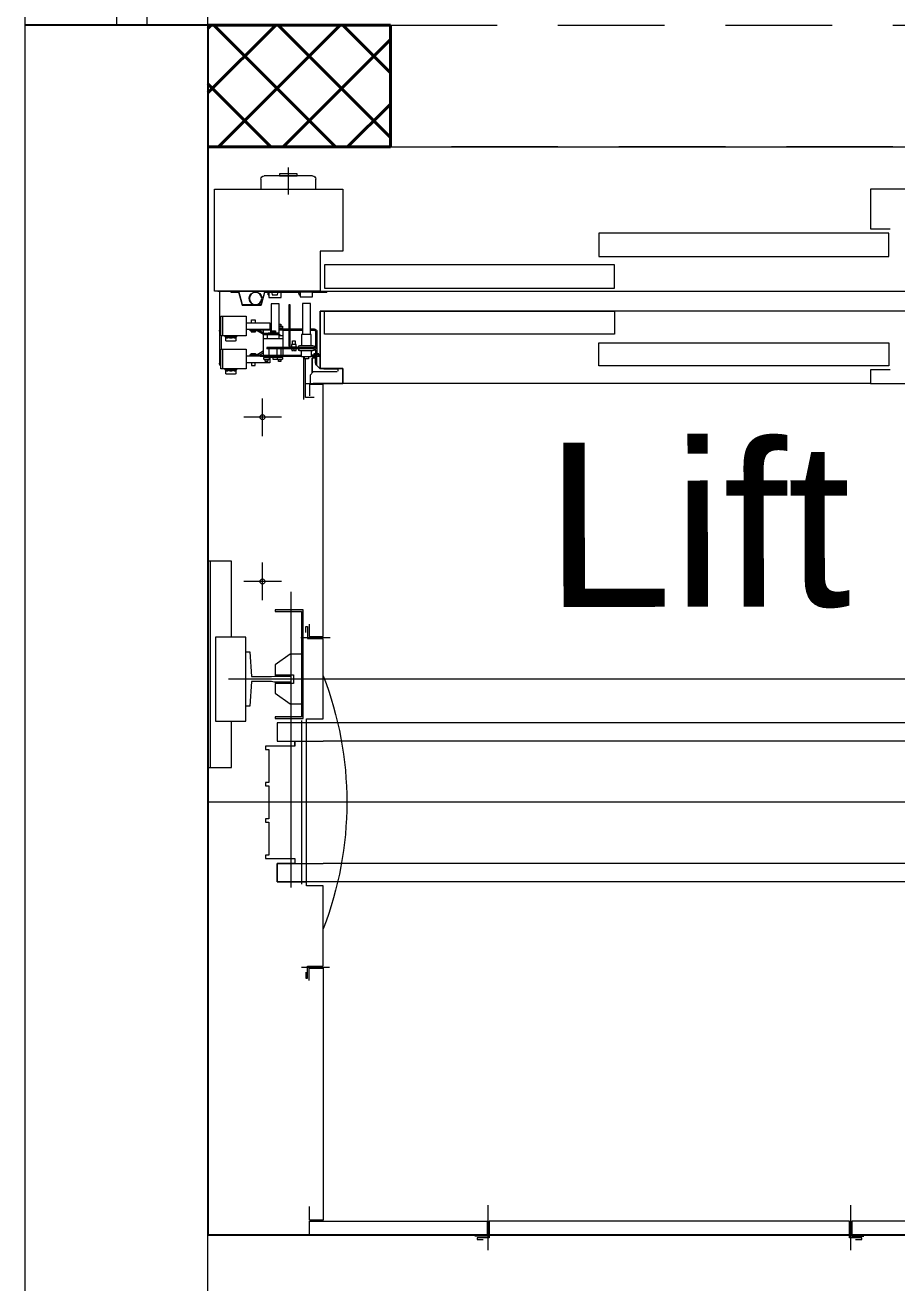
# Model space of a CAD drawing. Header units: metres. Extents: x -322116 to -321123, y -26723 to -26468.
# Drawn here: x -321395.512 to -321394.08, y -26551.824 to -26549.758 of the extents above; entities that cross this region are included whole.
import ezdxf

# ---------------------------------------------------------------- set-up
doc = ezdxf.new("R2010")
doc.units = ezdxf.units.M
doc.header["$LTSCALE"] = 7
doc.header["$MEASUREMENT"] = 0
doc.linetypes.add('1363-TXX-A-XXX-Plots layouts-R02$0$HIDDEN', pattern=[0.375, 0.25, -0.125])
doc.linetypes.add('Hidden', pattern=[9.525, 6.35, -3.175])
doc.layers.add('22-1-14-ROAD P2PFGC', color=5, linetype='Continuous')
for name, color, linetype, lineweight in [('A-ANNO-TXT3', 6, 'Continuous', 30), ('A-CONV-EVTR', 2, 'Continuous', 18), ('A-FLOR-HIDN', 9, 'Hidden', 13), ('A-PATT', 8, 'Continuous', 5), ('A-WALL-BLWO', 7, 'Continuous', 40), ('L-Structure', 5, 'Continuous', 15), ('XREF-W09-A-ELEV04$0$A--SECT-TILE', 32, 'Continuous', 5)]:
    doc.layers.add(name, color=color, linetype=linetype, lineweight=lineweight)
doc.styles.get("Standard").update_dxf_attribs({"font": 'romans.shx', "height": 0.5})

# ---------------------------------------------------------------- blocks, each defined once
blk = doc.blocks.new('1 elev')
at = {"layer": 'A-PATT', "extrusion": (2.36417e-21, 1.06473e-05, 1)}
blk.add_hatch(color=256, dxfattribs=at).paths.add_polyline_path([(-321709.4192, -26488.6632), (-321709.4652, -26488.6632), (-321709.4652, -26488.4845), (-321709.4192, -26488.4845), (-321709.4192, -26488.4872), (-321709.4625, -26488.4872), (-321709.4625, -26488.6605), (-321709.4192, -26488.6605)], flags=0)
at = {"layer": 'A-CONV-EVTR', "extrusion": (2.36417e-21, 1.06473e-05, 1)}
for p, q in [((-321709.4805, -26487.772, 0), (-321709.4014, -26487.772, 0)), ((-321709.4556, -26487.772, 0), (-321709.4556, -26487.7688, 0)), ((-321709.4556, -26487.7688, 0), (-321709.4263, -26487.7688, 0)), ((-321709.4263, -26487.772, 0), (-321709.4556, -26487.772, 0)), ((-321709.441, -26487.8026, 0), (-321709.441, -26487.7583, 0)), ((-321709.4263, -26487.7688, 0), (-321709.4263, -26487.772, 0)), ((-321710.9329, -26487.7937, 0), (-321710.3969, -26487.7937, 0)), ((-321710.3969, -26487.7937, 0), (-321710.3969, -26487.8587, 0)), ((-321709.3195, -26487.7937, 0), (-321709.5307, -26487.7937, 0)), ((-321709.5307, -26487.7937, 0), (-321709.5307, -26487.8955, 0)), ((-321709.4859, -26487.7937, 0), (-321709.4859, -26487.7774, 0)), ((-321709.396, -26487.7937, 0), (-321709.4859, -26487.7937, 0)), ((-321709.396, -26487.7774, 0), (-321709.396, -26487.7937, 0)), ((-321709.3195, -26487.9615, 0), (-321709.3195, -26487.7937, 0)), ((-321710.3969, -26487.8587, 0), (-321710.4294, -26487.8587, 0)), ((-321710.4269, -26487.9041, 0), (-321710.4269, -26487.8662, 0)), ((-321710.4269, -26487.8662, 0), (-321709.9508, -26487.8662, 0)), ((-321709.9508, -26487.8662, 0), (-321709.9508, -26487.9041, 0)), ((-321709.5307, -26487.8955, 0), (-321709.4933, -26487.8955, 0)), ((-321709.4933, -26487.8955, 0), (-321709.4933, -26487.9615, 0)), ((-321709.9508, -26487.9041, 0), (-321710.4269, -26487.9041, 0)), ((-321709.9765, -26487.9561, 0), (-321709.9765, -26487.9182, 0)), ((-321709.9765, -26487.9182, 0), (-321709.5004, -26487.9182, 0)), ((-321709.5004, -26487.9182, 0), (-321709.5004, -26487.9561, 0)), ((-321709.5004, -26487.9561, 0), (-321709.9765, -26487.9561, 0)), ((-321709.325, -26487.9615, 0), (-321710.9329, -26487.9615, 0)), ((-321709.5044, -26487.9621, 0), (-321709.5044, -26487.9628, 0)), ((-321709.4026, -26487.9621, 0), (-321709.5044, -26487.9621, 0)), ((-321709.4809, -26487.9628, 0), (-321709.5044, -26487.9628, 0)), ((-321709.4939, -26487.9615, 0), (-321709.3574, -26487.9615, 0)), ((-321709.4933, -26487.9615, 0), (-321709.3195, -26487.9615, 0)), ((-321709.4809, -26487.9707, 0), (-321709.4809, -26487.9621, 0)), ((-321709.4603, -26487.9707, 0), (-321709.4809, -26487.9707, 0)), ((-321709.4603, -26487.9621, 0), (-321709.4603, -26487.9707, 0)), ((-321709.4024, -26487.9628, 0), (-321709.4603, -26487.9628, 0)), ((-321709.4586, -26487.9672, 0), (-321709.4603, -26487.9672, 0)), ((-321709.4578, -26487.9641, 0), (-321709.4586, -26487.9672, 0)), ((-321709.4578, -26487.9641, 0), (-321709.4571, -26487.9628, 0)), ((-321709.4294, -26487.9715, 0), (-321709.4294, -26487.9628, 0)), ((-321709.4089, -26487.9715, 0), (-321709.4294, -26487.9715, 0)), ((-321709.4239, -26487.9641, 0), (-321709.4246, -26487.9628, 0)), ((-321709.4231, -26487.9672, 0), (-321709.4239, -26487.9641, 0)), ((-321709.4146, -26487.9672, 0), (-321709.4231, -26487.9672, 0)), ((-321709.4138, -26487.9641, 0), (-321709.4146, -26487.9672, 0)), ((-321709.4138, -26487.9641, 0), (-321709.4131, -26487.9628, 0)), ((-321709.4089, -26487.9628, 0), (-321709.4089, -26487.9715, 0)), ((-321709.4076, -26487.9641, 0), (-321709.4089, -26487.9641, 0)), ((-321709.4076, -26487.9672, 0), (-321709.4089, -26487.9672, 0)), ((-321709.4076, -26487.9672, 0), (-321709.4076, -26487.9641, 0)), ((-321709.3966, -26487.9843, 0), (-321709.4026, -26487.9621, 0)), ((-321709.4022, -26487.9615, 0), (-321709.3962, -26487.9837, 0)), ((-321709.3977, -26487.9719, 0), (-321709.3972, -26487.972, 0)), ((-321709.3977, -26487.9749, 0), (-321709.3972, -26487.9749, 0)), ((-321709.3656, -26487.9837, 0), (-321709.3597, -26487.9615, 0)), ((-321709.3593, -26487.9621, 0), (-321709.3652, -26487.9843, 0)), ((-321709.3597, -26487.9637, 0), (-321709.3603, -26487.9637, 0)), ((-321709.3463, -26487.9628, 0), (-321709.3595, -26487.9628, 0)), ((-321709.3463, -26487.9621, 0), (-321709.3593, -26487.9621, 0)), ((-321709.333, -26487.9615, 0), (-321709.3574, -26487.9615, 0)), ((-321709.3463, -26487.9615, 0), (-321709.3463, -26487.9628, 0)), ((-321709.3277, -26487.9615, 0), (-321709.3277, -26488.0795, 0)), ((-321710.8571, -26487.994, 0), (-321709.4933, -26487.994, 0)), ((-321709.9765, -26487.994, 0), (-321709.9765, -26488.0319, 0)), ((-321709.5004, -26487.994, 0), (-321709.9765, -26487.994, 0)), ((-321709.4933, -26487.994, 0), (-321709.5068, -26487.994, 0)), ((-321709.4933, -26487.994, 0), (-321709.5068, -26487.994, 0)), ((-321709.5004, -26488.0319, 0), (-321709.5004, -26487.994, 0)), ((-321709.4933, -26487.994, 0), (-321709.4933, -26488.0882, 0)), ((-321709.4933, -26488.0882, 0), (-321709.4933, -26487.994, 0)), ((-321709.4933, -26488.0882, 0), (-321709.4933, -26487.994, 0)), ((-321709.4771, -26487.9816, 0), (-321709.4641, -26487.9816, 0)), ((-321709.4771, -26488.0324, 0), (-321709.4771, -26487.9816, 0)), ((-321709.4641, -26487.9816, 0), (-321709.4641, -26488.0324, 0)), ((-321709.4435, -26487.9832, 0), (-321709.4435, -26488.0514, 0)), ((-321709.4424, -26487.9832, 0), (-321709.4435, -26487.9832, 0)), ((-321709.4424, -26487.9886, 0), (-321709.4435, -26487.9886, 0)), ((-321709.4424, -26488.0514, 0), (-321709.4424, -26487.9832, 0)), ((-321709.4257, -26487.9823, 0), (-321709.4127, -26487.9823, 0)), ((-321709.4257, -26488.0395, 0), (-321709.4257, -26487.9823, 0)), ((-321709.4127, -26487.9823, 0), (-321709.4127, -26488.0265, 0)), ((-321709.3652, -26487.9843, 0), (-321709.3966, -26487.9843, 0)), ((-321709.3962, -26487.9837, 0), (-321709.3656, -26487.9837, 0)), ((-321709.4305, -26488.0187, 0), (-321709.4311, -26488.019, 0)), ((-321709.4311, -26488.019, 0), (-321709.4311, -26488.0218, 0)), ((-321709.4311, -26488.0218, 0), (-321709.4305, -26488.0222, 0)), ((-321709.4311, -26488.0222, 0), (-321709.4257, -26488.0222, 0)), ((-321709.4311, -26488.0232, 0), (-321709.4311, -26488.0222, 0)), ((-321709.4257, -26488.0187, 0), (-321709.4305, -26488.0187, 0)), ((-321709.4285, -26488.0154, 0), (-321709.4289, -26488.0159, 0)), ((-321709.4289, -26488.0159, 0), (-321709.4289, -26488.0187, 0)), ((-321709.4257, -26488.0159, 0), (-321709.4289, -26488.0159, 0)), ((-321709.4257, -26488.0154, 0), (-321709.4285, -26488.0154, 0)), ((-321709.4105, -26488.0132, 0), (-321709.4105, -26488.0241, 0)), ((-321709.3717, -26488.0132, 0), (-321709.4105, -26488.0132, 0)), ((-321709.3867, -26488.0086, 0), (-321709.3867, -26488.0132, 0)), ((-321709.3802, -26488.0086, 0), (-321709.3867, -26488.0086, 0)), ((-321709.3802, -26488.0132, 0), (-321709.3802, -26488.0086, 0)), ((-321709.3717, -26488.0021, 0), (-321709.3717, -26488.0346, 0)), ((-321709.3301, -26488.0021, 0), (-321709.3717, -26488.0021, 0)), ((-321709.3327, -26488.0021, 0), (-321709.3327, -26488.0346, 0)), ((-321709.3301, -26488.0346, 0), (-321709.3301, -26488.0021, 0)), ((-321709.9765, -26488.0319, 0), (-321709.5004, -26488.0319, 0)), ((-321709.4879, -26488.0276, 0), (-321709.4879, -26488.0644, 0)), ((-321709.4858, -26488.0276, 0), (-321709.4858, -26488.0541, 0)), ((-321709.4771, -26488.0232, 0), (-321709.4836, -26488.0232, 0)), ((-321709.4771, -26488.0254, 0), (-321709.4836, -26488.0254, 0)), ((-321709.4787, -26488.0324, 0), (-321709.4625, -26488.0324, 0)), ((-321709.4787, -26488.0503, 0), (-321709.4787, -26488.0324, 0)), ((-321709.4435, -26488.0232, 0), (-321709.4641, -26488.0232, 0)), ((-321709.4435, -26488.0254, 0), (-321709.4641, -26488.0254, 0)), ((-321709.4625, -26488.0324, 0), (-321709.4625, -26488.0503, 0)), ((-321709.4522, -26488.0427, 0), (-321709.4522, -26488.049, 0)), ((-321709.4479, -26488.0427, 0), (-321709.4522, -26488.0427, 0)), ((-321709.4479, -26488.049, 0), (-321709.4479, -26488.0427, 0)), ((-321709.4257, -26488.0232, 0), (-321709.4424, -26488.0232, 0)), ((-321709.4322, -26488.0254, 0), (-321709.4424, -26488.0254, 0)), ((-321709.4322, -26488.0254, 0), (-321709.4257, -26488.0254, 0)), ((-321709.4322, -26488.0536, 0), (-321709.4322, -26488.0254, 0)), ((-321709.4257, -26488.0341, 0), (-321709.4322, -26488.0341, 0)), ((-321709.4322, -26488.0395, 0), (-321709.3997, -26488.0395, 0)), ((-321709.4273, -26488.0332, 0), (-321709.4257, -26488.0332, 0)), ((-321709.4273, -26488.0341, 0), (-321709.4273, -26488.0332, 0)), ((-321709.4257, -26488.033, 0), (-321709.4025, -26488.033, 0)), ((-321709.4245, -26488.0308, 0), (-321709.4025, -26488.0308, 0)), ((-321709.4245, -26488.033, 0), (-321709.4245, -26488.0308, 0)), ((-321709.424, -26488.0295, 0), (-321709.424, -26488.0308, 0)), ((-321709.4078, -26488.0295, 0), (-321709.424, -26488.0295, 0)), ((-321709.4197, -26488.0265, 0), (-321709.4197, -26488.0294, 0)), ((-321709.4121, -26488.0265, 0), (-321709.4197, -26488.0265, 0)), ((-321709.4197, -26488.0294, 0), (-321709.4121, -26488.0294, 0)), ((-321709.4148, -26488.0308, 0), (-321709.4148, -26488.033, 0)), ((-321709.4105, -26488.0232, 0), (-321709.4127, -26488.0232, 0)), ((-321709.4127, -26488.0254, 0), (-321709.3997, -26488.0254, 0)), ((-321709.4121, -26488.0294, 0), (-321709.4121, -26488.0265, 0)), ((-321709.4105, -26488.0241, 0), (-321709.3717, -26488.0241, 0)), ((-321709.4092, -26488.033, 0), (-321709.4092, -26488.0308, 0)), ((-321709.4078, -26488.0308, 0), (-321709.4078, -26488.0295, 0)), ((-321709.4062, -26488.033, 0), (-321709.4062, -26488.0395, 0)), ((-321709.3921, -26488.0249, 0), (-321709.4014, -26488.0305, 0)), ((-321709.4003, -26488.0324, 0), (-321709.391, -26488.0268, 0)), ((-321709.3997, -26488.0254, 0), (-321709.3997, -26488.0295, 0)), ((-321709.3997, -26488.0254, 0), (-321709.3948, -26488.0254, 0)), ((-321709.3997, -26488.032, 0), (-321709.3997, -26488.0666, 0)), ((-321709.398, -26488.0254, 0), (-321709.398, -26488.0241, 0)), ((-321709.3948, -26488.0254, 0), (-321709.3948, -26488.0241, 0)), ((-321709.378, -26488.0243, 0), (-321709.3899, -26488.0243, 0)), ((-321709.3899, -26488.0265, 0), (-321709.378, -26488.0265, 0)), ((-321709.3869, -26488.0281, 0), (-321709.3869, -26488.0265, 0)), ((-321709.3799, -26488.0281, 0), (-321709.3869, -26488.0281, 0)), ((-321709.3867, -26488.0241, 0), (-321709.3867, -26488.0243, 0)), ((-321709.3802, -26488.0241, 0), (-321709.3802, -26488.0243, 0)), ((-321709.3799, -26488.0265, 0), (-321709.3799, -26488.0281, 0)), ((-321709.378, -26488.0265, 0), (-321709.378, -26488.0243, 0)), ((-321709.3717, -26488.0346, 0), (-321709.3301, -26488.0346, 0)), ((-321709.3564, -26488.0357, 0), (-321709.3564, -26488.0346, 0)), ((-321709.3369, -26488.0357, 0), (-321709.3564, -26488.0357, 0)), ((-321709.3564, -26488.0357, 0), (-321709.3547, -26488.0373, 0)), ((-321709.3547, -26488.0373, 0), (-321709.3547, -26488.0426, 0)), ((-321709.3547, -26488.0426, 0), (-321709.3537, -26488.0433, 0)), ((-321709.3396, -26488.0433, 0), (-321709.3385, -26488.0426, 0)), ((-321709.3385, -26488.0373, 0), (-321709.3369, -26488.0357, 0)), ((-321709.3385, -26488.0426, 0), (-321709.3385, -26488.0373, 0)), ((-321709.3369, -26488.0346, 0), (-321709.3369, -26488.0357, 0)), ((-321709.3304, -26488.0346, 0), (-321709.3304, -26488.0563, 0)), ((-321710.4269, -26488.046, 0), (-321710.4269, -26488.0839, 0)), ((-321709.9508, -26488.046, 0), (-321710.4269, -26488.046, 0)), ((-321709.9508, -26488.0839, 0), (-321709.9508, -26488.046, 0)), ((-321709.4858, -26488.0579, 0), (-321709.4858, -26488.0644, 0)), ((-321709.4836, -26488.0536, 0), (-321709.4056, -26488.0536, 0)), ((-321709.4836, -26488.0557, 0), (-321709.4056, -26488.0557, 0)), ((-321709.4814, -26488.0503, 0), (-321709.4831, -26488.0508, 0)), ((-321709.48, -26488.0503, 0), (-321709.4831, -26488.0508, 0)), ((-321709.4831, -26488.0508, 0), (-321709.4831, -26488.0531, 0)), ((-321709.4831, -26488.0531, 0), (-321709.4814, -26488.0536, 0)), ((-321709.4814, -26488.0557, 0), (-321709.4831, -26488.0562, 0)), ((-321709.4831, -26488.0562, 0), (-321709.4831, -26488.0585, 0)), ((-321709.4831, -26488.0585, 0), (-321709.4814, -26488.059, 0)), ((-321709.4598, -26488.0503, 0), (-321709.4814, -26488.0503, 0)), ((-321709.4814, -26488.059, 0), (-321709.4598, -26488.059, 0)), ((-321709.4787, -26488.059, 0), (-321709.4787, -26488.0693, 0)), ((-321709.4625, -26488.0693, 0), (-321709.4625, -26488.059, 0)), ((-321709.4581, -26488.0508, 0), (-321709.4598, -26488.0503, 0)), ((-321709.4598, -26488.0536, 0), (-321709.4581, -26488.0531, 0)), ((-321709.4581, -26488.0562, 0), (-321709.4598, -26488.0557, 0)), ((-321709.4598, -26488.059, 0), (-321709.4581, -26488.0585, 0)), ((-321709.4581, -26488.0531, 0), (-321709.4581, -26488.0508, 0)), ((-321709.4581, -26488.0585, 0), (-321709.4581, -26488.0562, 0)), ((-321709.4554, -26488.0525, 0), (-321709.4554, -26488.0536, 0)), ((-321709.4446, -26488.0525, 0), (-321709.4554, -26488.0525, 0)), ((-321709.4538, -26488.049, 0), (-321709.4462, -26488.049, 0)), ((-321709.4538, -26488.0525, 0), (-321709.4538, -26488.049, 0)), ((-321709.4536, -26488.0585, 0), (-321709.4538, -26488.0557, 0)), ((-321709.4507, -26488.0585, 0), (-321709.4536, -26488.0585, 0)), ((-321709.4507, -26488.0574, 0), (-321709.4507, -26488.0585, 0)), ((-321709.4494, -26488.0574, 0), (-321709.4507, -26488.0574, 0)), ((-321709.45, -26488.0525, 0), (-321709.45, -26488.0536, 0)), ((-321709.4494, -26488.0585, 0), (-321709.4494, -26488.0574, 0)), ((-321709.4465, -26488.0585, 0), (-321709.4494, -26488.0585, 0)), ((-321709.4462, -26488.0557, 0), (-321709.4465, -26488.0585, 0)), ((-321709.4462, -26488.049, 0), (-321709.4462, -26488.0525, 0)), ((-321709.4322, -26488.0666, 0), (-321709.4322, -26488.0557, 0)), ((-321709.4292, -26488.0666, 0), (-321709.4292, -26488.0557, 0)), ((-321709.4224, -26488.0666, 0), (-321709.4224, -26488.0557, 0)), ((-321709.411, -26488.0557, 0), (-321709.411, -26488.0536, 0)), ((-321709.4094, -26488.0666, 0), (-321709.4094, -26488.0557, 0)), ((-321709.4056, -26488.0536, 0), (-321709.4056, -26488.0557, 0)), ((-321709.3997, -26488.06, 0), (-321709.391, -26488.0652, 0)), ((-321709.3921, -26488.067, 0), (-321709.3997, -26488.0625, 0)), ((-321709.3717, -26488.0563, 0), (-321709.3717, -26488.0888, 0)), ((-321709.3301, -26488.0563, 0), (-321709.3717, -26488.0563, 0)), ((-321709.3537, -26488.0433, 0), (-321709.3396, -26488.0433, 0)), ((-321709.3327, -26488.0563, 0), (-321709.3327, -26488.0888, 0)), ((-321709.3301, -26488.0888, 0), (-321709.3301, -26488.0563, 0)), ((-321710.4269, -26488.0839, 0), (-321709.9508, -26488.0839, 0)), ((-321709.4881, -26488.0653, 0), (-321709.4938, -26488.0653, 0)), ((-321709.4933, -26488.0687, 0), (-321709.4787, -26488.0687, 0)), ((-321709.4887, -26488.066, 0), (-321709.4928, -26488.066, 0)), ((-321709.4874, -26488.0828, 0), (-321709.4928, -26488.0882, 0)), ((-321709.4908, -26488.0642, 0), (-321709.4883, -26488.0642, 0)), ((-321709.4883, -26488.0642, 0), (-321709.4879, -26488.0642, 0)), ((-321709.4879, -26488.0644, 0), (-321709.4881, -26488.0642, 0)), ((-321709.4874, -26488.0692, 0), (-321709.4874, -26488.0828, 0)), ((-321709.4874, -26488.0709, 0), (-321709.4809, -26488.0709, 0)), ((-321709.4853, -26488.0712, 0), (-321709.4874, -26488.0712, 0)), ((-321709.4874, -26488.0783, 0), (-321709.4848, -26488.0783, 0)), ((-321709.4851, -26488.0783, 0), (-321709.4874, -26488.0783, 0)), ((-321709.4854, -26488.0817, 0), (-321709.4874, -26488.0817, 0)), ((-321709.4863, -26488.0715, 0), (-321709.4809, -26488.0715, 0)), ((-321709.4787, -26488.066, 0), (-321709.4861, -26488.066, 0)), ((-321709.4858, -26488.0642, 0), (-321709.483, -26488.0642, 0)), ((-321709.4847, -26488.0648, 0), (-321709.4858, -26488.0648, 0)), ((-321709.4858, -26488.0651, 0), (-321709.4853, -26488.0653, 0)), ((-321709.4858, -26488.0653, 0), (-321709.4853, -26488.0653, 0)), ((-321709.4848, -26488.0783, 0), (-321709.4854, -26488.0817, 0)), ((-321709.4853, -26488.0653, 0), (-321709.4853, -26488.0659, 0)), ((-321709.4853, -26488.0659, 0), (-321709.4846, -26488.0659, 0)), ((-321709.4853, -26488.0709, 0), (-321709.4853, -26488.0712, 0)), ((-321709.4848, -26488.0715, 0), (-321709.4848, -26488.0783, 0)), ((-321709.4847, -26488.0642, 0), (-321709.4847, -26488.0648, 0)), ((-321709.4846, -26488.0659, 0), (-321709.4847, -26488.0642, 0)), ((-321709.483, -26488.0642, 0), (-321709.483, -26488.066, 0)), ((-321709.4828, -26488.0687, 0), (-321709.4819, -26488.0687, 0)), ((-321709.4803, -26488.072, 0), (-321709.4803, -26488.0953, 0)), ((-321709.4798, -26488.072, 0), (-321709.4798, -26488.0958, 0)), ((-321709.4787, -26488.0693, 0), (-321709.4625, -26488.0693, 0)), ((-321709.4738, -26488.0693, 0), (-321709.4738, -26488.0725, 0)), ((-321709.4738, -26488.0725, 0), (-321709.4673, -26488.0725, 0)), ((-321709.469, -26488.1304, 0), (-321709.469, -26488.0725, 0)), ((-321709.4673, -26488.0725, 0), (-321709.4673, -26488.0693, 0)), ((-321709.4663, -26488.1391, 0), (-321709.4663, -26488.0714, 0)), ((-321709.3948, -26488.0666, 0), (-321709.4625, -26488.0666, 0)), ((-321709.4625, -26488.0687, 0), (-321709.3948, -26488.0687, 0)), ((-321709.4311, -26488.0698, 0), (-321709.4311, -26488.0687, 0)), ((-321709.4305, -26488.0698, 0), (-321709.4311, -26488.0701, 0)), ((-321709.4224, -26488.0698, 0), (-321709.4311, -26488.0698, 0)), ((-321709.4311, -26488.0701, 0), (-321709.4311, -26488.0729, 0)), ((-321709.4311, -26488.0729, 0), (-321709.4305, -26488.0733, 0)), ((-321709.4305, -26488.0733, 0), (-321709.423, -26488.0733, 0)), ((-321709.4289, -26488.0733, 0), (-321709.4289, -26488.0761, 0)), ((-321709.4289, -26488.0761, 0), (-321709.4285, -26488.0765, 0)), ((-321709.4289, -26488.0761, 0), (-321709.4246, -26488.0761, 0)), ((-321709.4285, -26488.0765, 0), (-321709.425, -26488.0765, 0)), ((-321709.425, -26488.0765, 0), (-321709.4246, -26488.0761, 0)), ((-321709.4246, -26488.0761, 0), (-321709.4246, -26488.0733, 0)), ((-321709.423, -26488.0698, 0), (-321709.4224, -26488.07, 0)), ((-321709.423, -26488.0733, 0), (-321709.4224, -26488.0729, 0)), ((-321709.4226, -26488.07, 0), (-321709.411, -26488.07, 0)), ((-321709.4224, -26488.0687, 0), (-321709.4224, -26488.0698, 0)), ((-321709.4224, -26488.0701, 0), (-321709.4224, -26488.073, 0)), ((-321709.4224, -26488.073, 0), (-321709.4224, -26488.0733, 0)), ((-321709.4224, -26488.0733, 0), (-321709.4159, -26488.0733, 0)), ((-321709.4159, -26488.0733, 0), (-321709.4159, -26488.07, 0)), ((-321709.411, -26488.07, 0), (-321709.411, -26488.0687, 0)), ((-321709.4105, -26488.0687, 0), (-321709.4105, -26488.0787, 0)), ((-321709.4105, -26488.0787, 0), (-321709.3717, -26488.0787, 0)), ((-321709.4089, -26488.0698, 0), (-321709.4095, -26488.0701, 0)), ((-321709.4095, -26488.0701, 0), (-321709.4095, -26488.0729, 0)), ((-321709.4095, -26488.0729, 0), (-321709.4089, -26488.0733, 0)), ((-321709.4094, -26488.0698, 0), (-321709.4094, -26488.0687, 0)), ((-321709.4008, -26488.0698, 0), (-321709.4094, -26488.0698, 0)), ((-321709.4089, -26488.0733, 0), (-321709.4013, -26488.0733, 0)), ((-321709.4073, -26488.0733, 0), (-321709.4073, -26488.0761, 0)), ((-321709.4073, -26488.0761, 0), (-321709.4068, -26488.0765, 0)), ((-321709.4073, -26488.0761, 0), (-321709.4029, -26488.0761, 0)), ((-321709.4068, -26488.0765, 0), (-321709.4034, -26488.0765, 0)), ((-321709.4034, -26488.0765, 0), (-321709.4029, -26488.0761, 0)), ((-321709.4029, -26488.0761, 0), (-321709.4029, -26488.0733, 0)), ((-321709.4007, -26488.0701, 0), (-321709.4013, -26488.0698, 0)), ((-321709.4013, -26488.0733, 0), (-321709.4007, -26488.0729, 0)), ((-321709.4008, -26488.0687, 0), (-321709.4008, -26488.0698, 0)), ((-321709.4007, -26488.0729, 0), (-321709.4007, -26488.0701, 0)), ((-321709.398, -26488.0687, 0), (-321709.398, -26488.0666, 0)), ((-321709.3948, -26488.0687, 0), (-321709.3948, -26488.0666, 0)), ((-321709.3948, -26488.0679, 0), (-321709.3717, -26488.0679, 0)), ((-321709.378, -26488.0655, 0), (-321709.3899, -26488.0655, 0)), ((-321709.3899, -26488.0676, 0), (-321709.378, -26488.0676, 0)), ((-321709.3869, -26488.0638, 0), (-321709.3869, -26488.0655, 0)), ((-321709.3799, -26488.0638, 0), (-321709.3869, -26488.0638, 0)), ((-321709.3867, -26488.0679, 0), (-321709.3867, -26488.0676, 0)), ((-321709.3867, -26488.0833, 0), (-321709.3867, -26488.0787, 0)), ((-321709.3802, -26488.0833, 0), (-321709.3867, -26488.0833, 0)), ((-321709.3802, -26488.0679, 0), (-321709.3802, -26488.0676, 0)), ((-321709.3802, -26488.0787, 0), (-321709.3802, -26488.0833, 0)), ((-321709.3799, -26488.0655, 0), (-321709.3799, -26488.0638, 0)), ((-321709.378, -26488.0676, 0), (-321709.378, -26488.0655, 0)), ((-321710.4294, -26488.0904, 0), (-321710.3969, -26488.0904, 0)), ((-321710.3969, -26488.0904, 0), (-321710.3969, -26488.1131, 0)), ((-321709.5307, -26488.0882, 0), (-321709.5307, -26488.1131, 0)), ((-321709.4933, -26488.0882, 0), (-321709.5307, -26488.0882, 0)), ((-321709.5307, -26488.0882, 0), (-321709.4933, -26488.0882, 0)), ((-321709.5307, -26488.1131, 0), (-321709.5307, -26488.0882, 0)), ((-321709.5307, -26488.0882, 0), (-321709.4933, -26488.0882, 0)), ((-321709.5307, -26488.1131, 0), (-321709.5307, -26488.0882, 0)), ((-321709.5231, -26488.0882, 0), (-321709.5209, -26488.0882, 0)), ((-321709.522, -26488.0893, 0), (-321709.522, -26488.0925, 0)), ((-321709.522, -26488.0893, 0), (-321709.4993, -26488.0893, 0)), ((-321709.4928, -26488.0882, 0), (-321709.5209, -26488.0882, 0)), ((-321709.5209, -26488.0936, 0), (-321709.482, -26488.0936, 0)), ((-321709.482, -26488.0936, 0), (-321709.4766, -26488.099, 0)), ((-321709.4766, -26488.099, 0), (-321709.4766, -26488.112, 0)), ((-321709.3717, -26488.0888, 0), (-321709.3301, -26488.0888, 0)), ((-321709.3564, -26488.0898, 0), (-321709.3564, -26488.0888, 0)), ((-321709.3369, -26488.0898, 0), (-321709.3564, -26488.0898, 0)), ((-321709.3564, -26488.0898, 0), (-321709.3547, -26488.0915, 0)), ((-321709.3547, -26488.0915, 0), (-321709.3547, -26488.0968, 0)), ((-321709.3547, -26488.0968, 0), (-321709.3537, -26488.0974, 0)), ((-321709.3537, -26488.0974, 0), (-321709.3396, -26488.0974, 0)), ((-321709.3396, -26488.0974, 0), (-321709.3385, -26488.0968, 0)), ((-321709.3385, -26488.0915, 0), (-321709.3369, -26488.0898, 0)), ((-321709.3385, -26488.0968, 0), (-321709.3385, -26488.0915, 0)), ((-321709.3369, -26488.0888, 0), (-321709.3369, -26488.0898, 0)), ((-321710.3969, -26488.1131, 0), (-321710.8593, -26488.1131, 0)), ((-321710.3969, -26488.1131, 0), (-321709.482, -26488.1131, 0)), ((-321709.469, -26488.1131, 0), (-321709.5307, -26488.1131, 0)), ((-321709.469, -26488.1131, 0), (-321709.5307, -26488.1131, 0)), ((-321709.4982, -26488.1145, 0), (-321709.4755, -26488.1145, 0)), ((-321709.4982, -26488.5284, 0), (-321709.4982, -26488.1145, 0)), ((-321709.4755, -26488.1145, 0), (-321709.4755, -26488.1331, 0)), ((-321709.469, -26488.1359, 0), (-321709.469, -26488.1131, 0)), ((-321709.469, -26488.1359, 0), (-321709.469, -26488.1131, 0)), ((-321709.4836, -26488.1359, 0), (-321709.469, -26488.1359, 0)), ((-321709.4836, -26488.1359, 0), (-321709.469, -26488.1359, 0)), ((-321709.3986, -26488.1993, 0), (-321709.3986, -26488.1374, 0)), ((-321709.4296, -26488.1683, 0), (-321709.3676, -26488.1683, 0)), ((-321709.3986, -26488.4689, 0), (-321709.3986, -26488.407, 0)), ((-321709.3477, -26488.4044, 0), (-321709.3087, -26488.4044, 0)), ((-321709.3477, -26488.5292, 0), (-321709.3477, -26488.4044, 0)), ((-321709.3132, -26488.7433, 0), (-321709.3132, -26488.4044, 0)), ((-321709.3087, -26488.4044, 0), (-321709.3087, -26488.5738, 0)), ((-321709.4452, -26488.4548, 0), (-321709.4452, -26488.9404, 0)), ((-321709.4296, -26488.438, 0), (-321709.3676, -26488.438, 0)), ((-321709.3477, -26488.5183, 0), (-321709.3477, -26488.4454, 0)), ((-321709.4652, -26488.4845, 0), (-321709.4192, -26488.4845, 0)), ((-321709.4652, -26488.5982, 0), (-321709.4652, -26488.4845, 0)), ((-321709.4625, -26488.4872, 0), (-321709.4625, -26488.5982, 0)), ((-321709.4192, -26488.4872, 0), (-321709.4625, -26488.4872, 0)), ((-321709.4192, -26488.4845, 0), (-321709.4192, -26488.4872, 0)), ((-321709.4752, -26488.5083, 0), (-321709.4752, -26488.5284, 0)), ((-321709.4725, -26488.5119, 0), (-321709.4725, -26488.5316, 0)), ((-321709.4698, -26488.5119, 0), (-321709.4725, -26488.5119, 0)), ((-321709.4698, -26488.5219, 0), (-321709.4698, -26488.5119, 0)), ((-321709.4615, -26488.53, 0), (-321709.5097, -26488.53, 0)), ((-321709.4752, -26488.5284, 0), (-321709.4982, -26488.5284, 0)), ((-321709.4725, -26488.5316, 0), (-321709.4982, -26488.5316, 0)), ((-321709.4982, -26488.6637, 0), (-321709.4982, -26488.5323, 0)), ((-321709.3712, -26488.5292, 0), (-321709.3214, -26488.5292, 0)), ((-321709.3712, -26488.6672, 0), (-321709.3712, -26488.5292, 0)), ((-321709.3214, -26488.5292, 0), (-321709.3214, -26488.6672, 0)), ((-321709.4625, -26488.5576, 0), (-321709.4441, -26488.5576, 0)), ((-321709.4441, -26488.5576, 0), (-321709.4192, -26488.5749, 0)), ((-321709.3777, -26488.5535, 0), (-321709.3802, -26488.5942, 0)), ((-321709.3712, -26488.5535, 0), (-321709.3777, -26488.5535, 0)), ((-321709.3712, -26488.6429, 0), (-321709.3712, -26488.5535, 0)), ((-321709.4192, -26488.5749, 0), (-321709.4192, -26488.5912, 0)), ((-321709.3087, -26488.5738, 0), (-321709.3087, -26488.7433, 0)), ((-321711.0087, -26488.5982, 0), (-321709.3427, -26488.5982, 0)), ((-321709.4652, -26488.6632, 0), (-321709.4652, -26488.5982, 0)), ((-321709.4625, -26488.5982, 0), (-321709.4625, -26488.6605, 0)), ((-321709.4495, -26488.5912, 0), (-321709.4495, -26488.5982, 0)), ((-321709.4192, -26488.5912, 0), (-321709.4495, -26488.5912, 0)), ((-321709.4495, -26488.5982, 0), (-321709.4495, -26488.6053, 0)), ((-321709.4452, -26488.5933, 0), (-321709.4452, -26488.6031, 0)), ((-321709.4176, -26488.5933, 0), (-321709.4452, -26488.5933, 0)), ((-321709.4133, -26488.5942, 0), (-321709.4176, -26488.5933, 0)), ((-321709.3802, -26488.5942, 0), (-321709.4133, -26488.5942, 0)), ((-321709.4495, -26488.6053, 0), (-321709.4192, -26488.6053, 0)), ((-321709.4452, -26488.6031, 0), (-321709.4176, -26488.6031, 0)), ((-321709.4192, -26488.6053, 0), (-321709.4192, -26488.6215, 0)), ((-321709.4176, -26488.6031, 0), (-321709.4133, -26488.6023, 0)), ((-321709.4133, -26488.6023, 0), (-321709.3802, -26488.6023, 0)), ((-321709.3802, -26488.6023, 0), (-321709.3777, -26488.6429, 0)), ((-321709.4441, -26488.6388, 0), (-321709.4625, -26488.6388, 0)), ((-321709.4192, -26488.6215, 0), (-321709.4441, -26488.6388, 0)), ((-321709.4625, -26488.6605, 0), (-321709.4192, -26488.6605, 0)), ((-321709.4192, -26488.6605, 0), (-321709.4192, -26488.6632, 0)), ((-321709.3777, -26488.6429, 0), (-321709.3712, -26488.6429, 0)), ((-321710.6027, -26488.6702, 0), (-321710.0667, -26488.6702, 0)), ((-321710.0667, -26488.6702, 0), (-321709.4982, -26488.6702, 0)), ((-321709.4706, -26488.6637, 0), (-321709.4982, -26488.6637, 0)), ((-321709.4982, -26488.6702, 0), (-321709.4224, -26488.6702, 0)), ((-321709.4706, -26488.9377, 0), (-321709.4706, -26488.6637, 0)), ((-321709.4706, -26488.6702, 0), (-321709.4224, -26488.6702, 0)), ((-321709.4192, -26488.6632, 0), (-321709.4652, -26488.6632, 0)), ((-321709.463, -26488.9351, 0), (-321709.463, -26488.6663, 0)), ((-321709.4224, -26488.6702, 0), (-321709.4224, -26488.7005, 0)), ((-321709.4224, -26488.6702, 0), (-321709.4224, -26488.7005, 0)), ((-321709.3214, -26488.6672, 0), (-321709.3712, -26488.6672, 0)), ((-321709.3477, -26488.7433, 0), (-321709.3477, -26488.6672, 0)), ((-321710.6027, -26488.7005, 0), (-321710.0667, -26488.7005, 0)), ((-321710.0667, -26488.7005, 0), (-321709.4982, -26488.7005, 0)), ((-321709.4224, -26488.7005, 0), (-321709.4982, -26488.7005, 0)), ((-321709.4516, -26488.7087, 0), (-321709.4516, -26488.7005, 0)), ((-321709.4516, -26488.7005, 0), (-321709.4516, -26488.7087, 0)), ((-321709.4224, -26488.7005, 0), (-321709.4516, -26488.7005, 0)), ((-321709.4516, -26488.7087, 0), (-321709.4035, -26488.7087, 0)), ((-321709.4089, -26488.7141, 0), (-321709.4089, -26488.7682, 0)), ((-321709.4035, -26488.7141, 0), (-321709.4089, -26488.7141, 0)), ((-321709.4035, -26488.7087, 0), (-321709.4035, -26488.7141, 0)), ((-321709.3087, -26488.7433, 0), (-321709.3477, -26488.7433, 0)), ((-321709.4089, -26488.7682, 0), (-321709.4035, -26488.7682, 0)), ((-321709.4089, -26488.7736, 0), (-321709.4089, -26488.8278, 0)), ((-321709.4035, -26488.7736, 0), (-321709.4089, -26488.7736, 0)), ((-321709.4035, -26488.7682, 0), (-321709.4035, -26488.7736, 0)), ((-321711.0087, -26488.8007, 0), (-321709.3087, -26488.8007, 0)), ((-321709.4089, -26488.8278, 0), (-321709.4035, -26488.8278, 0)), ((-321709.4035, -26488.8278, 0), (-321709.4035, -26488.8332, 0)), ((-321709.4089, -26488.8332, 0), (-321709.4089, -26488.8873, 0)), ((-321709.4035, -26488.8332, 0), (-321709.4089, -26488.8332, 0)), ((-321709.4089, -26488.8873, 0), (-321709.4035, -26488.8873, 0)), ((-321709.4035, -26488.8873, 0), (-321709.4035, -26488.8927, 0)), ((-321710.6027, -26488.9009, 0), (-321710.0667, -26488.9009, 0)), ((-321710.0667, -26488.9009, 0), (-321709.4982, -26488.9009, 0)), ((-321709.4224, -26488.9009, 0), (-321709.4982, -26488.9009, 0)), ((-321709.4516, -26488.8927, 0), (-321709.4516, -26488.9009, 0)), ((-321709.4516, -26488.8927, 0), (-321709.4516, -26488.9009, 0)), ((-321709.4035, -26488.8927, 0), (-321709.4516, -26488.8927, 0)), ((-321709.4516, -26488.9009, 0), (-321709.4224, -26488.9009, 0)), ((-321709.4224, -26488.9312, 0), (-321709.4224, -26488.9009, 0)), ((-321709.4224, -26488.9009, 0), (-321709.4224, -26488.9312, 0)), ((-321710.6027, -26488.9312, 0), (-321710.0667, -26488.9312, 0)), ((-321710.0667, -26488.9312, 0), (-321709.4982, -26488.9312, 0)), ((-321709.4982, -26488.9312, 0), (-321709.4224, -26488.9312, 0)), ((-321709.4224, -26488.9312, 0), (-321709.4706, -26488.9312, 0)), ((-321709.4982, -26488.9377, 0), (-321709.4706, -26488.9377, 0)), ((-321709.4982, -26489.0694, 0), (-321709.4982, -26488.9377, 0)), ((-321709.4626, -26489.0714, 0), (-321709.5086, -26489.0714, 0)), ((-321709.4725, -26489.0698, 0), (-321709.4982, -26489.0698, 0)), ((-321709.4982, -26489.073, 0), (-321709.4982, -26489.487, 0)), ((-321709.4752, -26489.073, 0), (-321709.4982, -26489.073, 0)), ((-321709.4982, -26489.0737, 0), (-321709.4982, -26489.4065, 0)), ((-321709.4752, -26489.0931, 0), (-321709.4752, -26489.073, 0)), ((-321709.4725, -26489.0895, 0), (-321709.4725, -26489.0698, 0)), ((-321709.4698, -26489.0895, 0), (-321709.4725, -26489.0895, 0)), ((-321709.4698, -26489.0795, 0), (-321709.4698, -26489.0895, 0)), ((-321710.3645, -26489.536, 0), (-321710.3645, -26489.4622, 0)), ((-321709.7689, -26489.536, 0), (-321709.7689, -26489.4622, 0)), ((-321709.4755, -26489.487, 0), (-321709.4755, -26489.4643, 0)), ((-321710.6254, -26489.4883, 0), (-321710.3661, -26489.4883, 0)), ((-321710.3661, -26489.4883, 0), (-321710.3661, -26489.5132, 0)), ((-321710.3628, -26489.4883, 0), (-321709.7705, -26489.4883, 0)), ((-321710.3628, -26489.5159, 0), (-321710.3628, -26489.4883, 0)), ((-321709.7705, -26489.4883, 0), (-321709.7705, -26489.5159, 0)), ((-321709.7673, -26489.4883, 0), (-321709.7673, -26489.5132, 0)), ((-321709.4755, -26489.4883, 0), (-321709.7673, -26489.4883, 0)), ((-321709.4982, -26489.487, 0), (-321709.4755, -26489.487, 0)), ((-321709.4755, -26489.511, 0), (-321709.4755, -26489.4883, 0)), ((-321710.3661, -26489.5132, 0), (-321710.3861, -26489.5132, 0)), ((-321710.3826, -26489.5159, 0), (-321710.3628, -26489.5159, 0)), ((-321710.3826, -26489.5186, 0), (-321710.3826, -26489.5159, 0)), ((-321710.3726, -26489.5186, 0), (-321710.3826, -26489.5186, 0)), ((-321709.7705, -26489.5159, 0), (-321709.7508, -26489.5159, 0)), ((-321709.7673, -26489.5132, 0), (-321709.7473, -26489.5132, 0)), ((-321709.7508, -26489.5186, 0), (-321709.7608, -26489.5186, 0)), ((-321709.7508, -26489.5159, 0), (-321709.7508, -26489.5186, 0)), ((-321709.4944, -26489.511, 0), (-321709.4755, -26489.511, 0))]:
    blk.add_line(p, q, dxfattribs=at)
at = {"layer": 'A-CONV-EVTR'}
blk.add_lwpolyline([(-321709.3087, -26487.7244), (-321711.0087, -26487.7244), (-321711.0087, -26489.511), (-321709.3087, -26489.511)], close=True, dxfattribs=at)
at = {"layer": 'A-CONV-EVTR', "extrusion": (2.36417e-21, 1.06473e-05, 1)}
blk.add_circle((-321709.3872, -26487.9734, -0.282), 0.0101, dxfattribs=at)
for centre, radius, start, end in [((-321709.4805, -26487.7774, -0.282), 0.00541, 90, 180), ((-321709.4014, -26487.7774, -0.282), 0.00541, 0, 90), ((-321709.4063, -26487.9641, -0.282), 0.0026, 150, 180), ((-321709.4063, -26487.9641, -0.282), 0.0013, 90, 180), ((-321709.3872, -26487.9734, -0.282), 0.0106, 284.2134, 171.8079), ((-321709.3872, -26487.9734, -0.282), 0.0106, 188.1921, 255.7866), ((-321709.4836, -26488.0276, -0.282), 0.00433, 90, 180), ((-321709.4836, -26488.0276, -0.282), 0.00217, 90, 180), ((-321709.4025, -26488.0287, -0.282), 0.00217, 270, 300.9638), ((-321709.4025, -26488.0287, -0.282), 0.00433, 270, 300.9638), ((-321709.3899, -26488.0287, -0.282), 0.00433, 90, 120.9638), ((-321709.3899, -26488.0287, -0.282), 0.00217, 90, 120.9638), ((-321709.3331, -26488.0254, -0.282), 0.00541, 303.2464, 0), ((-321709.4836, -26488.0579, -0.282), 0.00433, 90, 180), ((-321709.4836, -26488.0579, -0.282), 0.00217, 90, 180), ((-321709.4446, -26488.0514, -0.282), 0.00217, 270, 0), ((-321709.4446, -26488.0514, -0.282), 0.00108, 270, 0), ((-321709.4901, -26488.0644, -0.282), 0.00433, 270, 0), ((-321709.4901, -26488.0644, -0.282), 0.00217, 270, 0), ((-321709.4883, -26488.0647, -0.282), 0.000541, 70, 90), ((-321709.4895, -26488.0551, -0.282), 0.0167, 277.4512, 284.8399), ((-321709.4831, -26488.0698, -0.282), 0.00109, 270, 90), ((-321709.4809, -26488.072, -0.282), 0.00108, 0, 90), ((-321709.4809, -26488.072, -0.282), 0.000541, 0, 90), ((-321709.4717, -26488.0714, -0.282), 0.00541, 0, 23.5782), ((-321709.3899, -26488.0633, -0.282), 0.00433, 239.0362, 270), ((-321709.3899, -26488.0633, -0.282), 0.00217, 239.0362, 270), ((-321709.3331, -26488.0795, -0.282), 0.00541, 303.2464, 0), ((-321709.3986, -26488.1683, -0.282), 0.00406, 0, 180), ((-321709.3986, -26488.1683, -0.282), 0.00406, 180, 0), ((-321709.3986, -26488.438, -0.282), 0.00406, 0, 180), ((-321709.3986, -26488.438, -0.282), 0.00406, 180, 0), ((-321708.962, -26488.8007, -0.282), 0.575, 158.829, 201.171)]:
    blk.add_arc(centre, radius, start, end, dxfattribs=at)
at = {"layer": 'A-CONV-EVTR', "extrusion": (0, -1.06473e-05, -1)}
for points, knots in [([(-321709.3547, -26488.0373, 0), (-321709.3546, -26488.0374, 0), (-321709.3544, -26488.0376, 0), (-321709.3541, -26488.0379, 0), (-321709.3538, -26488.0381, 0), (-321709.3534, -26488.0383, 0), (-321709.3531, -26488.0384, 0), (-321709.3527, -26488.0384, 0), (-321709.3524, -26488.0384, 0), (-321709.352, -26488.0383, 0), (-321709.3517, -26488.0381, 0), (-321709.3513, -26488.0379, 0), (-321709.351, -26488.0376, 0), (-321709.3508, -26488.0374, 0), (-321709.3507, -26488.0373, 0)], [0, 0, 0, 0, 0.412136, 0.801168, 1.170543, 1.521785, 1.857776, 2.18477, 2.511865, 2.848085, 3.199449, 3.568437, 3.956001, 4.365773, 4.365773, 4.365773, 4.365773]), ([(-321709.3507, -26488.0373, 0), (-321709.3505, -26488.0374, 0), (-321709.35, -26488.0376, 0), (-321709.3494, -26488.0379, 0), (-321709.3487, -26488.0381, 0), (-321709.348, -26488.0383, 0), (-321709.3473, -26488.0384, 0), (-321709.3466, -26488.0384, 0), (-321709.3459, -26488.0384, 0), (-321709.3452, -26488.0383, 0), (-321709.3445, -26488.0381, 0), (-321709.3439, -26488.0379, 0), (-321709.3432, -26488.0376, 0), (-321709.3428, -26488.0374, 0), (-321709.3426, -26488.0373, 0)], [0, 0, 0, 0, 0.661213, 1.313238, 1.96415, 2.615759, 3.267885, 3.920137, 4.572389, 5.224515, 5.876124, 6.527036, 7.179061, 7.840274, 7.840274, 7.840274, 7.840274]), ([(-321709.3426, -26488.0373, 0), (-321709.3424, -26488.0374, 0), (-321709.3422, -26488.0376, 0), (-321709.3419, -26488.0379, 0), (-321709.3416, -26488.0381, 0), (-321709.3412, -26488.0383, 0), (-321709.3409, -26488.0384, 0), (-321709.3405, -26488.0384, 0), (-321709.3402, -26488.0384, 0), (-321709.3398, -26488.0383, 0), (-321709.3395, -26488.0381, 0), (-321709.3391, -26488.0379, 0), (-321709.3388, -26488.0376, 0), (-321709.3386, -26488.0374, 0), (-321709.3385, -26488.0373, 0)], [0, 0, 0, 0, 0.409772, 0.797336, 1.166324, 1.517688, 1.853908, 2.181003, 2.507997, 2.843988, 3.19523, 3.564605, 3.953637, 4.365773, 4.365773, 4.365773, 4.365773]), ([(-321709.3547, -26488.0915, 0), (-321709.3546, -26488.0916, 0), (-321709.3544, -26488.0918, 0), (-321709.3541, -26488.092, 0), (-321709.3538, -26488.0922, 0), (-321709.3534, -26488.0924, 0), (-321709.3531, -26488.0925, 0), (-321709.3527, -26488.0926, 0), (-321709.3524, -26488.0925, 0), (-321709.352, -26488.0924, 0), (-321709.3517, -26488.0922, 0), (-321709.3513, -26488.092, 0), (-321709.351, -26488.0918, 0), (-321709.3508, -26488.0916, 0), (-321709.3507, -26488.0915, 0)], [0, 0, 0, 0, 0.412136, 0.801168, 1.170543, 1.521785, 1.857776, 2.18477, 2.511865, 2.848085, 3.199449, 3.568437, 3.956001, 4.365773, 4.365773, 4.365773, 4.365773]), ([(-321709.3507, -26488.0915, 0), (-321709.3505, -26488.0916, 0), (-321709.35, -26488.0918, 0), (-321709.3494, -26488.092, 0), (-321709.3487, -26488.0922, 0), (-321709.348, -26488.0924, 0), (-321709.3473, -26488.0925, 0), (-321709.3466, -26488.0926, 0), (-321709.3459, -26488.0925, 0), (-321709.3452, -26488.0924, 0), (-321709.3445, -26488.0922, 0), (-321709.3439, -26488.092, 0), (-321709.3432, -26488.0918, 0), (-321709.3428, -26488.0916, 0), (-321709.3426, -26488.0915, 0)], [0, 0, 0, 0, 0.661213, 1.313238, 1.96415, 2.615759, 3.267885, 3.920137, 4.572389, 5.224515, 5.876124, 6.527036, 7.179061, 7.840274, 7.840274, 7.840274, 7.840274]), ([(-321709.3426, -26488.0915, 0), (-321709.3424, -26488.0916, 0), (-321709.3422, -26488.0918, 0), (-321709.3419, -26488.092, 0), (-321709.3416, -26488.0922, 0), (-321709.3412, -26488.0924, 0), (-321709.3409, -26488.0925, 0), (-321709.3405, -26488.0926, 0), (-321709.3402, -26488.0925, 0), (-321709.3398, -26488.0924, 0), (-321709.3395, -26488.0922, 0), (-321709.3391, -26488.092, 0), (-321709.3388, -26488.0918, 0), (-321709.3386, -26488.0916, 0), (-321709.3385, -26488.0915, 0)], [0, 0, 0, 0, 0.409772, 0.797336, 1.166324, 1.517688, 1.853908, 2.181003, 2.507997, 2.843988, 3.19523, 3.564605, 3.953637, 4.365773, 4.365773, 4.365773, 4.365773])]:
    blk.add_open_spline(points, degree=3, knots=knots, dxfattribs=at)
at = {"layer": 'A-CONV-EVTR'}
blk.add_open_spline([(-321709.4848, -26488.0783, 0), (-321709.4848, -26488.0783, 0), (-321709.4848, -26488.0783, 0), (-321709.4849, -26488.0783, 0), (-321709.485, -26488.0783, 0), (-321709.4851, -26488.0783, 0)], degree=3, knots=[0, 0, 0, 0, 0.470482, 0.940965, 1.102915, 1.102915, 1.102915, 1.102915], dxfattribs=at)
at = {"layer": 'A-PATT', "extrusion": (2.36417e-21, 1.06473e-05, 1)}
for p, q in [((-321709.4652, -26488.4845, 0), (-321709.4192, -26488.4845, 0)), ((-321709.4652, -26488.6632, 0), (-321709.4652, -26488.4845, 0)), ((-321709.4192, -26488.4872, 0), (-321709.4625, -26488.4872, 0)), ((-321709.4625, -26488.4872, 0), (-321709.4625, -26488.6605, 0)), ((-321709.4192, -26488.4845, 0), (-321709.4192, -26488.4872, 0)), ((-321709.4625, -26488.6605, 0), (-321709.4192, -26488.6605, 0)), ((-321709.4192, -26488.6605, 0), (-321709.4192, -26488.6632, 0)), ((-321709.4192, -26488.6632, 0), (-321709.4652, -26488.6632, 0))]:
    blk.add_line(p, q, dxfattribs=at)
blk = doc.blocks.new('rooff attic')
at = {"layer": 'A-WALL-BLWO', "transparency": 33554508}
h = blk.add_hatch(dxfattribs=at)
h.set_pattern_fill('ANSI37', scale=0.6)
h.set_pattern_definition([(45, (323.65556, -1e-10), (-0.053033008589, 0.053033008589), []), (135, (323.65556, -1e-10), (-0.053033008589, -0.053033008589), [])])
h.paths.add_polyline_path([(-321393.8118, -26547.9581), (-321393.8118, -26547.7581), (-321393.5118, -26547.7581), (-321393.5118, -26547.9581)])
h.paths.add_polyline_path([(-321395.2118, -26547.9581), (-321395.2118, -26547.7581), (-321394.9118, -26547.7581), (-321394.9118, -26547.9581)])
at = {"layer": '22-1-14-ROAD P2PFGC'}
for p, q in [((-321395.2118, -26547.7581, 0), (-321395.5118, -26547.7581, 0)), ((-321395.2118, -26547.7581, 0), (-321395.2118, -26549.7448, 0)), ((-321395.2118, -26549.7448, 0), (-321393.5118, -26549.7448, 0)), ((-321395.2118, -26549.7448, 0), (-321394.5274, -26549.7448, 0))]:
    blk.add_line(p, q, dxfattribs=at)
at = {"layer": 'A-FLOR-HIDN', "linetype": '1363-TXX-A-XXX-Plots layouts-R02$0$HIDDEN', "ltscale": 0.1}
for p, q in [((-321394.9118, -26547.7581, 0), (-321393.8118, -26547.7581, 0)), ((-321393.8118, -26547.9581, 0), (-321394.9118, -26547.9581, 0))]:
    blk.add_line(p, q, dxfattribs=at)
at = {"layer": 'A-WALL-BLWO'}
for p, q in [((-321395.2118, -26547.7581, 0), (-321394.9118, -26547.7581, 0)), ((-321394.9118, -26547.9581, 0), (-321394.9118, -26547.7581, 0)), ((-321394.9118, -26547.9581, 0), (-321395.2118, -26547.9581, 0))]:
    blk.add_line(p, q, dxfattribs=at)
at = {"layer": 'L-Structure', "elevation": 0}
blk.add_lwpolyline([(-321395.5118, -26550.0448), (-321395.5118, -26547.7581)], dxfattribs=at)
at = {"layer": 'XREF-W09-A-ELEV04$0$A--SECT-TILE', "elevation": 0}
for points in [[(-321395.3618, -26546.1081), (-321395.3618, -26547.7581)], [(-321395.3118, -26546.1581), (-321395.3118, -26547.7581)]]:
    blk.add_lwpolyline(points, dxfattribs=at)
at = {"layer": 'A-WALL-BLWO', "xscale": -1}
blk.add_blockref('1 elev', (-643104.5206, -60.2337, 0), dxfattribs=at)
at = {"layer": 'A-ANNO-TXT3', "lineweight": 5, "insert": (-321394.156, -26548.4428, 0), "char_height": 0.27, "attachment_point": 3, "rotation": 0.0992}
blk.add_mtext_dynamic_manual_height_columns('\\A1;{\\fArial Unicode MS|b0|i0|c0|p34;Lift}', width=2.985678, gutter_width=3.0774, heights=[1.4075], dxfattribs=at)
blk = doc.blocks.new('m 12')
at = {"layer": '22-1-14-ROAD P2PFGC', "transparency": 33554534}
h = blk.add_hatch(dxfattribs=at)
h.set_pattern_fill('ANSI31', scale=1.3, angle=45)
h.set_pattern_definition([(90, (-187.8846, 18.4578), (-0.1625, 0), [])])
h.paths.add_polyline_path([(-321388.4118, -26532.9581), (-321398.1118, -26532.9581), (-321398.1118, -26534.9081), (-321404.3118, -26534.9081), (-321404.3118, -26539.3023), (-321405.4818, -26539.3023), (-321405.4818, -26544.6581), (-321404.5118, -26544.6581), (-321404.5118, -26551.3581), (-321406.0118, -26551.3581), (-321406.0118, -26554.5581), (-321403.6118, -26554.5581), (-321403.6118, -26537.7015), (-321383.0787, -26537.7016), (-321383.0787, -26554.5581), (-321382.1603, -26554.5581), (-321382.1603, -26551.2581), (-321381.1018, -26551.2581), (-321381.1018, -26541.5581), (-321382.2287, -26541.5581), (-321382.2287, -26534.9081), (-321388.4118, -26534.9081)])
edge = h.paths.add_edge_path(flags=16)
edge.add_arc((-321394.4903, -26535.3455), 0.2481, 0, 360)
h.paths.add_polyline_path([(-321405.2533, -26553.463), (-321404.3703, -26553.463), (-321404.3703, -26553.0317), (-321405.2533, -26553.0317)], flags=16)
h.paths.add_polyline_path([(-321405.4431, -26553.3996), (-321405.4431, -26552.5166), (-321405.8743, -26552.5166), (-321405.8743, -26553.3996)], flags=16)
h.paths.add_polyline_path([(-321402.5757, -26536.7788), (-321402.5757, -26535.8584), (-321403.007, -26535.8584), (-321403.007, -26536.7788)], flags=16)
h.paths.add_polyline_path([(-321393.8213, -26536.8162), (-321392.7192, -26536.8162), (-321392.7192, -26536.3849), (-321393.8213, -26536.3849)], flags=16)
h.paths.add_polyline_path([(-321384.2889, -26536.7788), (-321384.2889, -26535.8393), (-321384.7202, -26535.8393), (-321384.7202, -26536.7788)], flags=16)
h.paths.add_polyline_path([(-321382.9583, -26539.6741), (-321382.3491, -26539.6741), (-321382.3491, -26539.2428), (-321382.9583, -26539.2428)], flags=16)
h.paths.add_polyline_path([(-321382.5318, -26544.9633), (-321381.6488, -26544.9633), (-321381.6488, -26544.532), (-321382.5318, -26544.532)], flags=16)
h.paths.add_polyline_path([(-321381.3907, -26546.8496), (-321381.3907, -26545.9666), (-321381.8219, -26545.9666), (-321381.8219, -26546.8496)], flags=16)
h.paths.add_polyline_path([(-321397.07, -26535.8562), (-321397.07, -26534.8373), (-321397.5013, -26534.8373), (-321397.5013, -26535.8562)], flags=16)
h.paths.add_polyline_path([(-321394.1228, -26535.272), (-321391.6791, -26535.272), (-321391.6791, -26534.831), (-321394.1228, -26534.831)], flags=16)
h.paths.add_polyline_path([(-321394.1228, -26535.86), (-321391.9766, -26535.86), (-321391.9766, -26535.419), (-321394.1228, -26535.419)], flags=16)
h.paths.add_polyline_path([(-321383.0049, -26547.8529), (-321381.5704, -26547.8553), (-321381.5693, -26547.215), (-321383.0038, -26547.2125)], flags=16)
h.paths.add_polyline_path([(-321405.402, -26553.0502), (-321403.9675, -26553.0527), (-321403.9664, -26552.4124), (-321405.4009, -26552.4099)], flags=16)
h.paths.add_polyline_path([(-321405.3468, -26542.1633), (-321403.9123, -26542.1658), (-321403.9112, -26541.5254), (-321405.3457, -26541.5229)], flags=16)
h.paths.add_polyline_path([(-321393.95, -26534.8473), (-321392.5154, -26534.8498), (-321392.5143, -26534.2094), (-321393.9489, -26534.207)], flags=16)
blk = doc.blocks.new('roof')
at = {"layer": 'A-FLOR-HIDN', "linetype": '1363-TXX-A-XXX-Plots layouts-R02$0$HIDDEN', "ltscale": 0.5, "elevation": 0}
for points in [[(-321389.3518, -26545.9581), (-321389.3518, -26552.1198), (-321395.5118, -26552.1198), (-321395.5119, -26545.9581)], [(-321389.6518, -26546.2581), (-321389.6518, -26551.8198), (-321395.2118, -26551.8198), (-321395.2119, -26546.2581)]]:
    blk.add_lwpolyline(points, close=True, dxfattribs=at)

msp = doc.modelspace()

# ---------------------------------------------------------------- block references
at = {"layer": 'A-WALL-BLWO'}
for name, p in [('m 12', (0, -2)), ('rooff attic', (0, -2, 0)), ('roof', (0, -2, 0))]:
    msp.add_blockref(name, p, dxfattribs=at)

doc.saveas('drawing.dxf')
